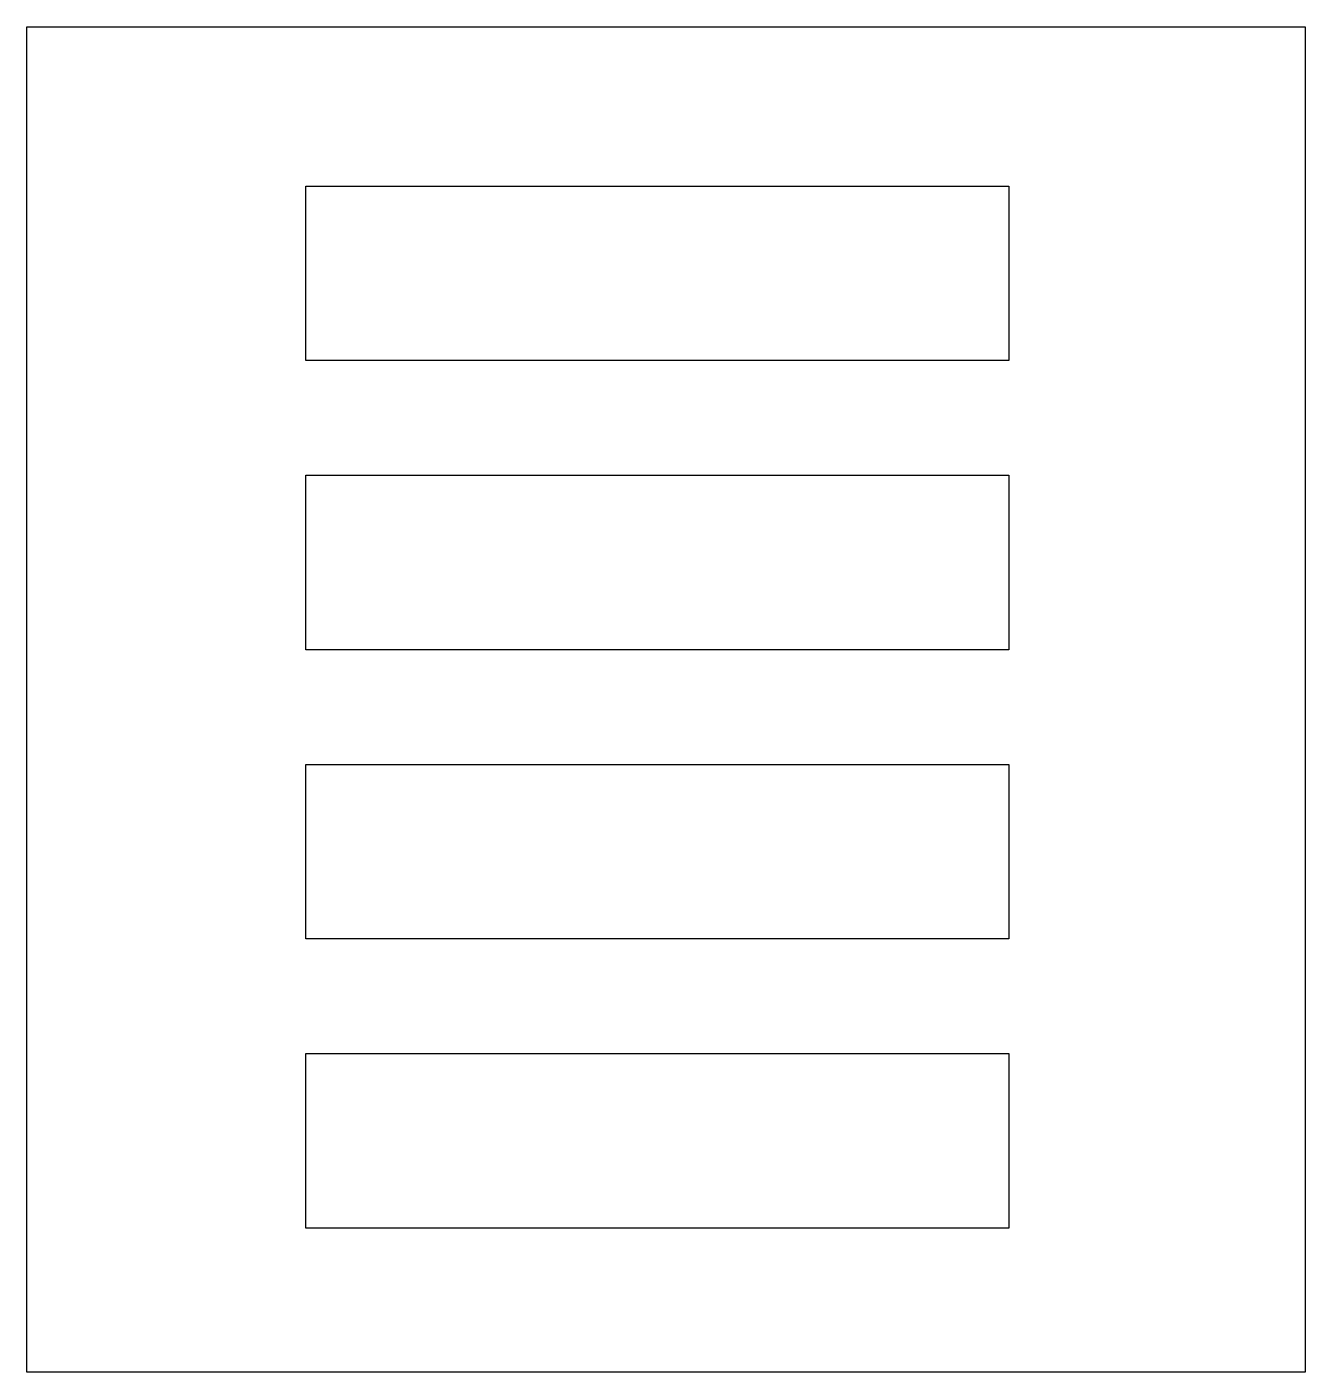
# Model space of a CAD drawing. Header units: inches. Extents: x 5.96 to 14.71, y -1.41 to 7.8.
import ezdxf

# ---------------------------------------------------------------- set-up
doc = ezdxf.new("R2010")
doc.units = ezdxf.units.IN
doc.header["$MEASUREMENT"] = 0

msp = doc.modelspace()

# ---------------------------------------------------------------- linework, layer by layer
for p, q in [((5.9591, 7.805), (14.714, 7.805)), ((5.9591, -1.4075), (5.9591, 7.805)), ((14.714, 7.805), (14.714, -1.4075)), ((7.8694, 6.7148), (12.6858, 6.7148)), ((7.8694, 5.5195), (7.8694, 6.7148)), ((12.6858, 6.7148), (12.6858, 5.5195)), ((12.6858, 5.5195), (7.8694, 5.5195)), ((7.8694, 4.7344), (12.6858, 4.7344)), ((7.8694, 3.5391), (7.8694, 4.7344)), ((12.6858, 4.7344), (12.6858, 3.5391)), ((12.6858, 3.5391), (7.8694, 3.5391)), ((7.8694, 2.7539), (12.6858, 2.7539)), ((7.8694, 1.5586), (7.8694, 2.7539)), ((12.6858, 2.7539), (12.6858, 1.5586)), ((12.6858, 1.5586), (7.8694, 1.5586)), ((7.8694, 0.7734), (12.6858, 0.7734)), ((7.8694, -0.4219), (7.8694, 0.7734)), ((12.6858, 0.7734), (12.6858, -0.4219)), ((12.6858, -0.4219), (7.8694, -0.4219)), ((14.714, -1.4075), (5.9591, -1.4075))]:
    msp.add_line(p, q)

doc.saveas('drawing.dxf')
